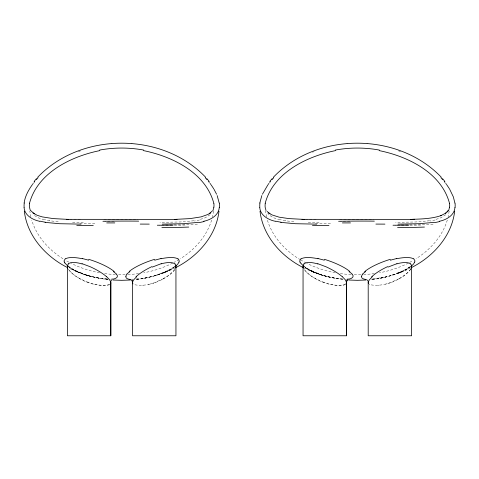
<?xml version="1.0" encoding="UTF-8"?>
<svg xmlns="http://www.w3.org/2000/svg" width="479" height="479" viewBox="0 0 479 479"><rect width="100%" height="100%" fill="white"/><g stroke="black" fill="none" stroke-linecap="round" stroke-linejoin="round"><path stroke-width="0.36" stroke-dasharray="2.4 1.8" d="M213.502 211.149L212.472 216.885M449.188 211.149L448.158 216.885M211.604 220.112C206.665 236.422 194.594 249.775 180.355 258.732M447.29 220.112C442.351 236.422 430.28 249.775 416.041 258.732M410.814 269.06C402.073 280.221 382.984 287.819 369.213 284.49L369.489 284.67M174.811 269.605C165.734 280.281 147.227 287.849 133.527 284.49L133.803 284.67M210.047 214.724L205.341 217.735L198.989 219.807M445.733 214.724L441.027 217.735L434.675 219.807M163.459 272.868L171.009 269.306L174.967 266.486M410.653 266.486L406.695 269.306L399.145 272.868M173.182 267.917L173.799 267.438M174.979 266.731L169.123 270.282L163.309 272.928L168.309 270.713L166.351 271.635L166.848 271.401C157.202 275.617 146.837 278.305 136.335 279.083L137.958 278.982L136.281 279.083M410.665 266.731L404.809 270.282L398.995 272.928L403.995 270.713L402.037 271.635L402.534 271.401C392.558 275.82 381.781 278.329 370.974 279.497M409.485 267.438L404.809 270.282M345.473 284.49C340.347 286.909 334.36 285.035 329.109 283.951M179.098 259.486L173.979 262.39M109.667 284.574C95.572 287.58 77.197 280.341 68.192 269.072M345.353 284.574C331.366 287.622 313.565 280.395 304.225 269.665M169.123 270.282L171.602 268.887M409.665 262.39L412.269 260.989M109.511 284.67C104.374 286.753 98.596 285.065 93.423 283.951M163.393 278.766L155.262 282.287M399.079 278.766L390.948 282.287M172.674 263.091C163.555 267.653 153.801 271.012 143.742 272.749M175.134 267.935C162.92 274.084 149.568 277.952 135.976 279.425M408.359 263.091C399.241 267.653 389.487 271.012 379.428 272.749M410.82 267.935C401.025 272.934 390.457 276.245 379.673 278.311L388.786 276.281M402.534 271.401L389.547 276.006L400.995 272.078M312.518 152.214L314.122 151.603M78.436 151.603L80.598 150.831M150.55 276.85L151.657 276.581M148.131 284.388L149.011 284.179M385.134 277.107L386.236 276.85M143.987 278.311L153.1 276.281M384.032 277.353L371.153 279.131M193.905 220.765L180.236 221.969L159.974 222.358M429.591 220.765L415.922 221.969L395.66 222.358M142.52 285.394L143.275 285.298M378.206 285.394L378.961 285.298M138.665 273.677L127.959 274.671M374.35 273.677L363.645 274.671M373.644 278.982L371.967 279.083M110.643 279.155L111.373 279.125M125.157 274.772L118.157 274.772M360.843 274.772L353.843 274.772M345.958 279.167L346.706 279.143M319.026 222.352L307.548 222.25M83.34 222.352L71.862 222.25M132.294 279.143L133.042 279.167M351.041 274.671L340.335 273.677M115.355 274.671L104.65 273.677M342.88 279.077L332.845 277.796L322.612 275.281M107.847 279.131L105.356 278.982L107.901 279.113M105.781 279.012L106.53 279.059C96.177 278.215 85.975 275.563 76.466 271.401C86.448 275.808 97.189 278.437 108.026 279.497M106.979 279.083L97.159 277.796L86.927 275.281M293.884 221.693L285.095 220.765M58.199 221.693L49.409 220.765M342.216 279.059C328.863 277.946 315.841 273.814 303.866 267.935M343.024 279.425C329.528 277.682 315.439 274.629 304.051 266.755M335.258 272.749C325.451 271.054 315.912 267.821 306.997 263.414M99.572 272.749C89.765 271.054 80.227 267.821 71.311 263.414M334.51 278.101L328.444 276.85M98.824 278.101L92.758 276.85M280.011 219.807C275.539 218.723 270.839 217.107 267.767 213.484M44.325 219.807L37.973 217.735L33.267 214.724M327.42 276.599L321.678 274.988M91.734 276.599L81.196 273.503L68.18 267.935M85.992 274.988L90.214 276.281L81.196 273.503M316.882 273.503L325.9 276.281M86.184 275.048L75.7 271.048L68.365 266.755M319.505 274.287L321.87 275.048L310.667 270.701L315.541 272.868M398.402 150.831L400.564 151.603M318.631 273.982L310.667 270.701L313.619 272.048M323.738 282.287L315.607 278.766M88.052 282.287L79.921 278.766M68.234 266.378L73.904 270.132L79.855 272.868M312.128 271.389L313.745 272.12L307.716 269.084L304.339 266.731M75.005 270.713L76.442 271.389M312.649 271.635L307.398 268.887L304.033 266.486M76.963 271.635L71.712 268.887L68.347 266.486M306.326 263.091L301.159 260.241M66.731 260.989L70.641 263.091M300.531 259.863C285.436 250.93 272.569 237.129 267.396 220.112M62.959 258.732C48.72 249.775 36.649 236.422 31.71 220.112M266.528 216.885L265.498 211.149M30.842 216.885L29.812 211.149M410.617 269.09A27.525 10.502 -17.9 0 1 398.941 278.712M391.02 282.424A22.345 7.419 -18.7 0 1 385.541 284.119M409.994 266.755A30.632 9.023 -14.2 0 1 397.414 273.03M315.745 278.712A27.525 10.502 17.9 0 1 304.399 269.635M329.145 284.119A22.345 7.419 18.7 0 1 323.666 282.424M317.272 273.03A30.632 9.023 14.2 0 1 304.692 266.755M346.79 143.808A114.726 103.686 0 0 1 347.964 143.718M366.722 143.718A114.726 103.686 0 0 1 367.896 143.808M435.094 219.987A92.866 27.501 14.5 0 1 430.046 220.987M433.1 224.154A89.789 4.095 1.1 0 1 400.552 224.926M420.772 225.04A89.579 4.251 0.7 0 1 395.373 225.579M339.587 219.711A87.974 5.97 -0.2 0 1 373.464 219.58M330.546 223.585A89.495 2.144 -0.1 0 1 314.954 223.448M349.874 221.4A89.729 0.665 -0.3 0 1 340.437 221.436M316.122 219.394A93.285 12.502 -4.1 0 1 303.584 219.226M285.406 220.615A92.866 27.213 -14.2 0 1 280.305 219.675M382.847 277.748A25.926 6.293 -15.7 0 1 370.423 279.544M174.601 269.635A27.525 10.502 -17.9 0 1 163.255 278.712M155.334 282.424A22.345 7.419 -18.7 0 1 149.855 284.119M174.308 266.755A30.632 9.023 -14.2 0 1 161.728 273.03M80.059 278.712A27.525 10.502 17.9 0 1 68.383 269.09M93.459 284.119A22.345 7.419 18.7 0 1 87.98 282.424M81.586 273.03A30.632 9.023 14.2 0 1 69.006 266.755M111.104 143.808A114.726 103.686 0 0 1 112.278 143.718M131.036 143.718A114.726 103.686 0 0 1 132.21 143.808M199.408 219.987A92.866 27.501 14.5 0 1 194.36 220.987M197.414 224.154A89.789 4.095 1.1 0 1 164.866 224.926M185.086 225.04A89.579 4.251 0.7 0 1 159.687 225.579M103.901 219.711A87.974 5.97 -0.2 0 1 137.778 219.58M94.86 223.585A89.495 2.144 -0.1 0 1 79.269 223.448M114.188 221.4A89.729 0.665 -0.3 0 1 104.751 221.436M80.436 219.394A93.285 12.502 -4.1 0 1 67.898 219.226M49.72 220.615A92.866 27.213 -14.2 0 1 44.619 219.675M147.161 277.748A25.926 6.293 -15.7 0 1 135.647 279.497M132.228 279.568A25.926 6.293 -15.7 0 1 131.474 279.532M165.309 272.078L153.861 276.006L165.309 272.078"/><path stroke-width="0.72" d="M125.779 276.341L126.863 274.066M361.465 276.341L362.549 274.066M219.274 207.389C218.723 215.43 210.688 219.867 203.605 221.31M454.96 207.389C454.409 215.43 446.374 219.867 439.291 221.31M218.993 211.143C216.137 236.105 197.528 256.624 175.727 267.617M454.679 211.143C451.823 236.105 433.214 256.624 411.413 267.617M213.844 207.197L212.969 210.61M449.53 207.197L448.655 210.61M24.112 203.054C25.034 196.384 28.345 190.295 32.189 184.864M259.798 203.054L261.833 195.582M29.518 203.252C37.584 172.769 71.161 156.358 99.8 150.616M265.204 203.252C273.269 172.769 306.847 156.358 335.486 150.616M110.505 281.329L110.679 281.82A23.088 6.969 20.4 0 1 110.787 282.915L110.404 283.891M346.359 281.754A23.088 6.969 20.4 0 1 346.473 282.915L346.089 283.891M346.311 282.466L347.251 280.053M175.613 267.995L175.883 265.54L175.063 263.941M411.299 267.995L411.569 265.54L410.748 263.941M132.659 281.748L133.773 279.706L136.629 276.736M368.345 281.748L369.459 279.706L372.315 276.736M178.978 262.061L177.823 264.049L175.452 266.366M414.664 262.061L413.509 264.049L411.138 266.366M262.402 194.24L267.875 184.864M110.954 281.233L111.565 280.053M346.826 280.874L347.449 279.706M414.185 219.292L414.521 219.28L410.551 219.394C420.819 218.993 431.363 218.939 441.183 215.556L440.728 215.724L445.961 212.999L445.518 213.311L448.128 210.712M32.53 184.379L33.255 183.421M268.216 184.379L268.941 183.421M33.997 182.457L34.757 181.493M269.683 182.457L270.443 181.493M34.111 181.475L36.44 178.661M269.797 181.475L272.126 178.661M68.252 263.941L67.371 266.001L67.365 335.767L110.799 335.767L110.799 282.646M303.937 263.941L303.057 266.001L303.051 335.767L346.485 335.767L346.485 282.646M212.335 210.934L209.832 213.311L210.275 212.999L207.874 214.484L201.066 216.891L190.127 218.598L174.865 219.394L177.02 219.34M447.081 212.017L448.021 210.934L447.631 211.383M36.38 179.571L38.098 177.655M272.066 179.571L273.784 177.655M37.691 177.254C80.927 131.839 162.387 131.839 205.623 177.254M273.377 177.254C316.613 131.839 398.073 131.839 441.309 177.254M65.258 258.744L64.144 260.672A28.782 8.694 15 0 0 64.282 262.049M300.944 258.744L299.83 260.672A28.782 8.694 15 0 0 299.968 262.049M129.204 271.922L129.989 271.342M364.89 271.922L365.675 271.342M152.31 267.09L161.255 263.678M387.996 267.09L396.941 263.678M154.669 260.205L161.082 258.498M390.355 260.205L396.768 258.498M198.234 222.376L183.762 223.711L162.285 224.136M433.92 222.376L419.448 223.711L397.971 224.136M111.727 279.107C114.487 279.473 119.78 277.323 116.451 274.066M347.413 279.107C350.173 279.473 355.466 277.323 352.137 274.066M130.438 280.017L121.654 280.323L112.876 280.017M366.124 280.017L357.34 280.323L348.562 280.017M175.176 219.388L66.294 219.34M410.862 219.388L301.98 219.34M384.936 224.118L375.895 224.088M316.721 224.136L295.238 223.711L280.766 222.376M140.209 224.088L149.25 224.118M81.035 224.136L59.552 223.711L45.08 222.376M303.824 219.388L304.135 219.4L288.873 218.598L279.155 217.167L272.024 214.921L268.725 212.999L269.922 213.832L267.054 211.383M68.138 219.388L68.449 219.4L53.187 218.598L42.248 216.891L37.284 215.34L33.039 212.999L34.237 213.832L30.872 210.712M379.2 150.616C407.839 156.358 441.416 172.769 449.482 203.252M143.514 150.616C172.153 156.358 205.731 172.769 213.796 203.252M317.918 258.498L324.331 260.199M82.232 258.498L88.645 260.199M275.395 221.31C268.312 219.867 260.277 215.43 259.726 207.389M39.709 221.31C32.626 219.867 24.591 215.43 24.04 207.389M317.745 263.678L325.888 266.725A27.195 7.628 23.3 0 1 342.275 276.718M82.059 263.678L90.202 266.725A27.195 7.628 23.3 0 1 106.589 276.718M303.273 267.617C281.472 256.624 262.863 236.105 260.007 211.143M67.587 267.617C45.786 256.624 27.177 236.105 24.321 211.143M349.011 271.342L349.796 271.922M113.325 271.342L114.11 271.922M342.371 276.736L345.227 279.706L346.341 281.748M106.685 276.736L109.541 279.706L110.655 281.748M413.742 258.744L414.856 260.672A28.818 8.706 -15 0 1 414.718 262.049M178.056 258.744L179.17 260.672A28.818 8.706 -15 0 1 179.032 262.049M440.902 177.655L442.62 179.571M205.216 177.655L206.934 179.571M442.56 178.661L444.889 181.475M206.874 178.661L209.203 181.475M444.243 181.493L445.003 182.457M208.557 181.493L209.317 182.457M445.745 183.421L446.47 184.379M210.059 183.421L210.784 184.379M446.811 184.864L449.35 188.684M211.125 184.864L213.664 188.684M368.453 283.664L368.201 282.646L368.201 335.767L411.635 335.767L411.629 266.001M132.911 283.891L132.515 282.646L132.515 335.767L175.949 335.767L175.943 266.001M449.625 189.151L453.356 196.899L454.888 203.054M213.939 189.151L216.598 194.24M300.471 263.031L300.016 262.061M64.785 263.031L64.33 262.061M367.435 280.053L368.046 281.233M131.749 280.053L132.689 282.466M217.167 195.582L219.202 203.054M266.031 210.61L265.156 207.197A69.12 26.088 -35.1 0 1 265.276 203.21M30.345 210.61L29.47 207.197A69.12 26.088 -35.1 0 1 29.59 203.21M303.387 267.995L303.057 266.486M67.701 267.995L67.371 266.486M132.042 280.281L132.402 281.478M303.363 267.923L303.093 266.869M67.677 267.923L67.407 266.869M346.473 282.891L346.485 335.767M110.787 282.891L110.799 335.767M368.213 282.915A23.088 6.969 -20.4 0 1 368.327 281.754M346.215 281.778A22.453 6.766 20.6 0 1 346.101 283.963M303.931 263.935A19.058 6.922 23.7 0 1 317.846 263.959M304.195 266.39A30.632 9.023 14.2 0 1 300.812 263.085M301.183 258.846A24.722 7.508 17.8 0 1 318.062 258.744M324.343 259.307A30.213 7.85 18.2 0 1 349.796 271.467M349.544 271.886A29.411 6.844 17.8 0 1 351.957 274.03M455.044 203.138A73.113 28.387 35.7 0 1 455.056 207.449M439.752 221.52A98.147 30.135 15.2 0 1 434.417 222.627M408.797 225.154A95.519 4.55 1.2 0 1 393.008 225.226M424.46 227.07A94.77 4.652 0.7 0 1 397.576 227.663M338.617 221.28A92.992 6.49 -0.2 0 1 374.339 221.142M328.941 225.471A94.662 2.329 -0.1 0 1 312.434 225.328M350.496 222.909A94.95 0.707 -0.1 0 1 342.383 222.915M281.107 222.202A98.105 29.8 -14.8 0 1 275.7 221.166M259.828 207.329A73.107 28.267 -36 0 1 259.953 202.976M335.354 150.059A109.475 98.231 0 0 1 379.332 150.059M449.553 203.288A69.12 26.141 34.9 0 1 449.571 207.227M396.881 263.833A19.058 7.131 -22.8 0 1 410.665 263.983M371.632 276.85A27.309 8.257 -23.2 0 1 387.589 266.629M366.453 279.485A25.926 6.293 -15.7 0 1 361.693 276.287M396.63 258.744A24.722 7.514 -17.8 0 1 413.503 258.846M364.89 271.467A30.213 7.85 -18.2 0 1 390.343 259.307M362.729 274.03A29.417 6.844 -17.8 0 1 365.142 271.886M132.527 282.915A23.088 6.969 -20.4 0 1 132.641 281.754M110.529 281.778A22.453 6.766 20.6 0 1 110.415 283.963M68.246 263.935A19.058 6.922 23.7 0 1 82.16 263.959M68.509 266.39A30.632 9.023 14.2 0 1 65.126 263.085M65.497 258.846A24.722 7.508 17.8 0 1 82.376 258.744M88.657 259.307A30.213 7.85 18.2 0 1 114.11 271.467M113.858 271.886A29.411 6.844 17.8 0 1 116.271 274.03M219.358 203.138A73.113 28.387 35.7 0 1 219.37 207.449M204.066 221.52A98.147 30.135 15.2 0 1 198.731 222.627M173.111 225.154A95.519 4.55 1.2 0 1 157.322 225.226M188.774 227.07A94.77 4.652 0.7 0 1 161.89 227.663M102.931 221.28A92.992 6.49 -0.2 0 1 138.653 221.142M93.255 225.471A94.662 2.329 -0.1 0 1 76.748 225.328M114.81 222.909A94.95 0.707 -0.1 0 1 106.697 222.915M45.421 222.202A98.105 29.8 -14.8 0 1 40.014 221.166M24.142 207.329A73.107 28.267 -36 0 1 24.267 202.976M99.668 150.059A109.475 98.231 0 0 1 143.646 150.059M213.868 203.288A69.12 26.141 34.9 0 1 213.885 207.227M161.195 263.833A19.058 7.131 -22.8 0 1 174.979 263.983M135.946 276.85A27.309 8.257 -23.2 0 1 151.903 266.629M130.767 279.485A25.926 6.293 -15.7 0 1 126.007 276.287M160.944 258.744A24.722 7.514 -17.8 0 1 177.817 258.846M129.204 271.467A30.213 7.85 -18.2 0 1 154.657 259.307M127.043 274.03A29.417 6.844 -17.8 0 1 129.456 271.886"/></g></svg>
